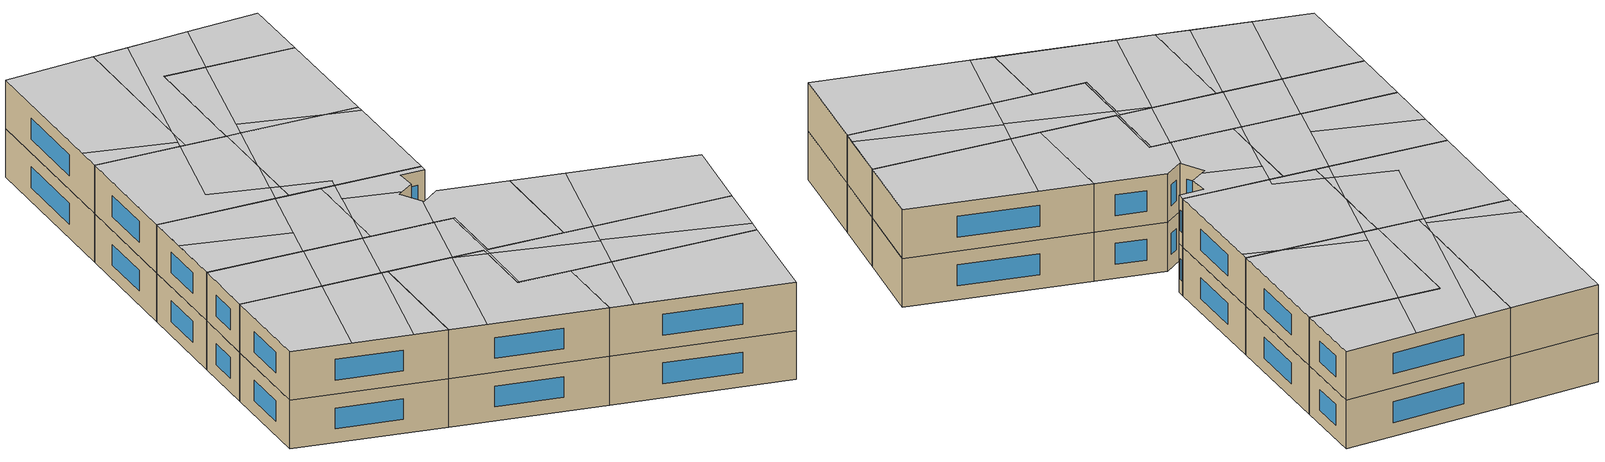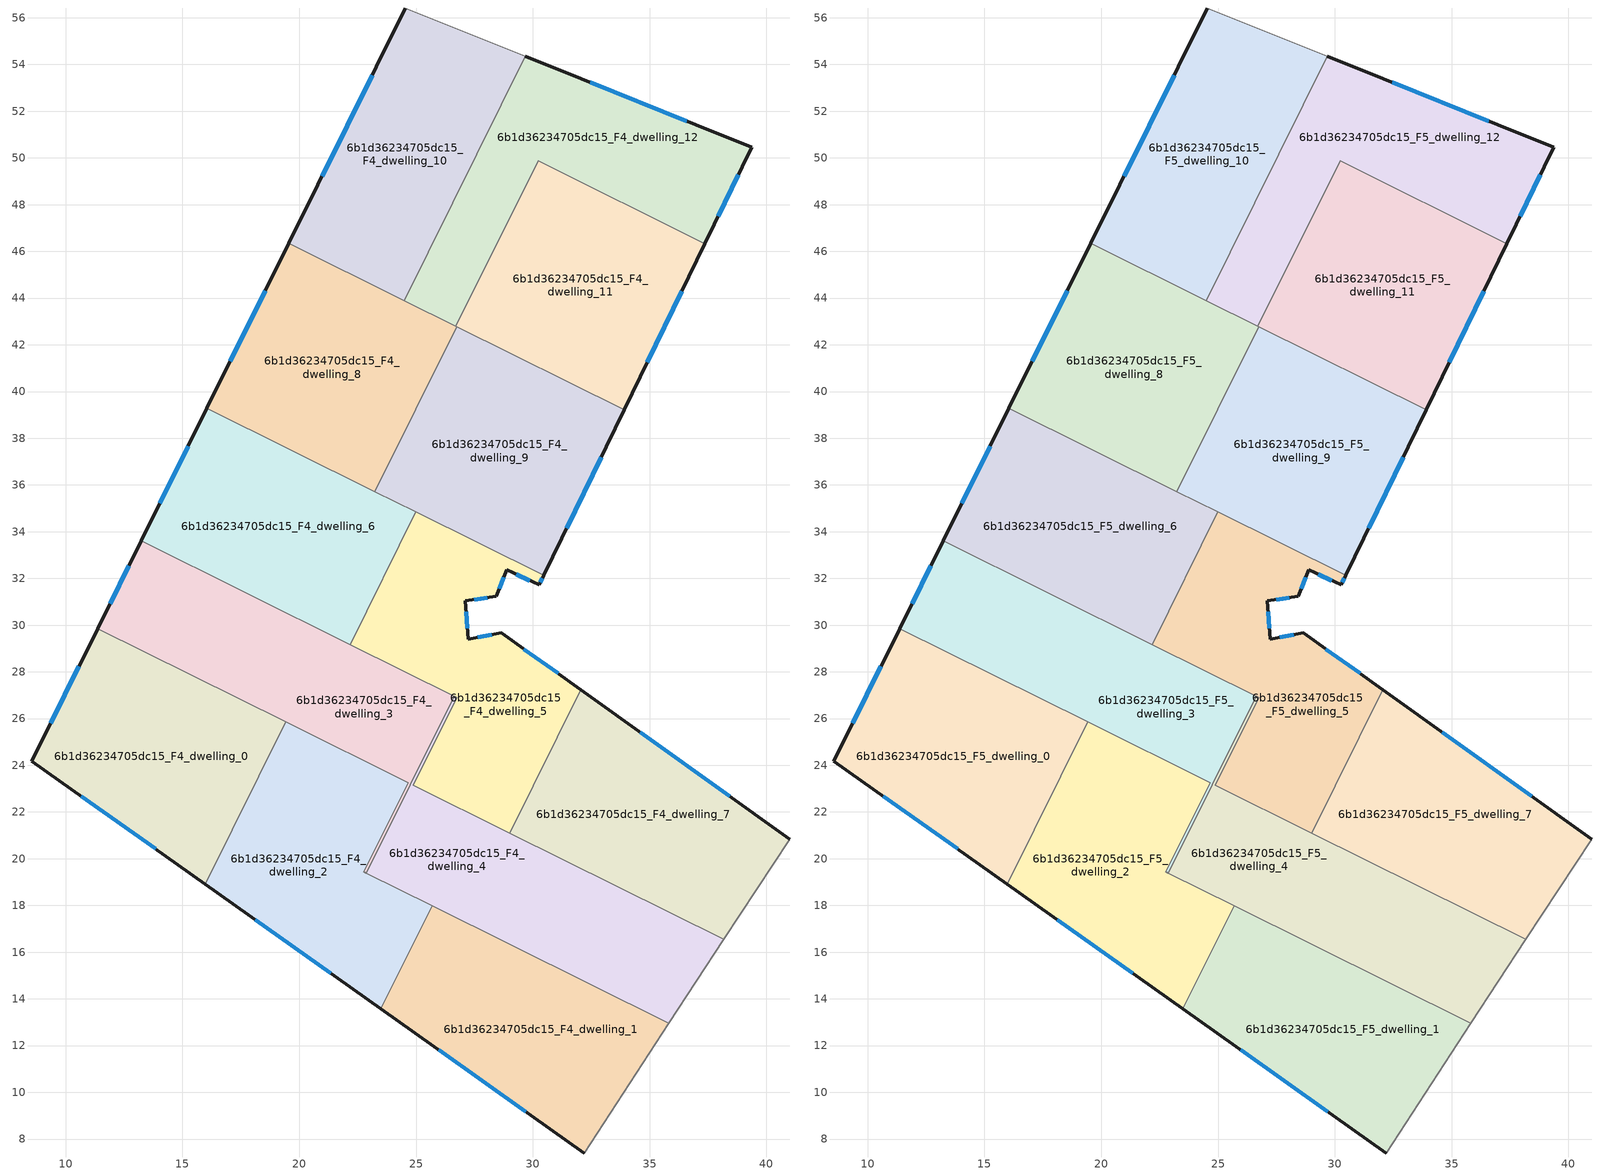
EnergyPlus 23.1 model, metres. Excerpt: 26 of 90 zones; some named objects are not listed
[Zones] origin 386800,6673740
6b1d36234705dc15_F4_dwelling_0
 floor to 6b1d36234705dc15_F3_dwelling_0 (EU_floor_Construction): 19.42,25.86 15.97,18.91 8.55,24.18 11.37,29.85 z12
 wall outside (EU_wall_Construction): 11.37,29.85 8.55,24.18 15.97,18.91 z12:15
 wall to 6b1d36234705dc15_F4_dwelling_2 (EU_wall_Construction): 15.97,18.91 19.42,25.86 z12:15
 wall to 6b1d36234705dc15_F4_dwelling_3 (EU_wall_Construction): 19.42,25.86 11.37,29.85 z12:15
 window (EU_Window_Construction): 10.67,22.68 13.85,20.42 / 10.56,28.23 9.36,25.8 z12.86:14.14
6b1d36234705dc15_F4_dwelling_1
 floor to 6b1d36234705dc15_F3_dwelling_1 (EU_floor_Construction): 35.83,12.95 32.19,7.4 23.49,13.58 25.68,17.99 z12
 wall outside (EU_wall_Construction): 23.49,13.58 32.19,7.4 z12:15
 wall to 6b1d36234705dc15_F4_dwelling_2 (EU_wall_Construction): 25.68,17.99 23.49,13.58 z12:15
 wall adiabatic (EU_wall_Construction): 32.19,7.4 35.83,12.95 z12:15
 wall to 6b1d36234705dc15_F4_dwelling_4 (EU_wall_Construction): 35.83,12.95 25.68,17.99 z12:15
 window (EU_Window_Construction): 25.98,11.81 29.71,9.17 z12.86:14.14
6b1d36234705dc15_F4_dwelling_10
 floor to 6b1d36234705dc15_F3_dwelling_10 (EU_floor_Construction): 29.68,54.36 24.49,43.89 19.55,46.34 24.55,56.42 z12
 wall outside (EU_wall_Construction): 24.55,56.42 19.55,46.34 z12:15
 wall adiabatic (EU_wall_Construction): 29.68,54.36 24.55,56.42 z12:15
 wall to 6b1d36234705dc15_F4_dwelling_12 (EU_wall_Construction): 24.49,43.89 29.68,54.36 z12:15
 wall to 6b1d36234705dc15_F4_dwelling_8 (EU_wall_Construction): 19.55,46.34 24.49,43.89 z12:15
 window (EU_Window_Construction): 23.12,53.54 20.98,49.22 z12.86:14.14
6b1d36234705dc15_F4_dwelling_11
 floor to 6b1d36234705dc15_F3_dwelling_11 (EU_floor_Construction): 37.36,46.33 33.9,39.21 26.71,42.78 30.23,49.87 z12
 wall outside (EU_wall_Construction): 33.9,39.21 37.36,46.33 z12:15
 wall to 6b1d36234705dc15_F4_dwelling_12 (EU_wall_Construction): 37.36,46.33 30.23,49.87 26.71,42.78 z12:15
 wall to 6b1d36234705dc15_F4_dwelling_9 (EU_wall_Construction): 26.74,42.77 33.9,39.21 z12:15
 wall to 6b1d36234705dc15_F4_dwelling_8 (EU_wall_Construction): 26.71,42.78 26.74,42.77 z12:15
 window (EU_Window_Construction): 34.89,41.25 36.37,44.3 z12.86:14.14
6b1d36234705dc15_F4_dwelling_12
 floor to 6b1d36234705dc15_F3_dwelling_12 (EU_floor_Construction): 39.37,50.47 37.36,46.33 30.23,49.87 26.71,42.78 24.49,43.89 29.68,54.36 z12
 wall outside (EU_wall_Construction): 37.36,46.33 39.37,50.47 29.68,54.36 z12:15
 wall to 6b1d36234705dc15_F4_dwelling_8 (EU_wall_Construction): 24.49,43.89 26.71,42.78 z12:15
 window (EU_Window_Construction): 36.6,51.58 32.45,53.24 / 37.93,47.51 38.79,49.28 z12.86:14.14
6b1d36234705dc15_F4_dwelling_2
 floor to 6b1d36234705dc15_F3_dwelling_2 (EU_floor_Construction): 24.66,23.25 22.77,19.44 25.68,17.99 23.49,13.58 15.97,18.91 19.42,25.86 z12
 wall outside (EU_wall_Construction): 15.97,18.91 23.49,13.58 z12:15
 wall to 6b1d36234705dc15_F4_dwelling_3 (EU_wall_Construction): 22.88,19.38 22.77,19.44 24.66,23.25 19.42,25.86 z12:15
 wall to 6b1d36234705dc15_F4_dwelling_4 (EU_wall_Construction): 25.68,17.99 22.88,19.38 z12:15
 window (EU_Window_Construction): 18.12,17.39 21.35,15.1 z12.86:14.14
6b1d36234705dc15_F4_dwelling_3
 floor to 6b1d36234705dc15_F3_dwelling_3 (EU_floor_Construction): 26.64,26.95 22.88,19.38 22.77,19.44 24.66,23.25 11.37,29.85 13.23,33.61 z12
 wall outside (EU_wall_Construction): 13.23,33.61 11.37,29.85 z12:15
 wall to 6b1d36234705dc15_F4_dwelling_4 (EU_wall_Construction): 22.88,19.38 26.64,26.95 z12:15
 wall to 6b1d36234705dc15_F4_dwelling_6 (EU_wall_Construction): 22.18,29.17 13.23,33.61 z12:15
 wall to 6b1d36234705dc15_F4_dwelling_5 (EU_wall_Construction): 26.64,26.95 22.18,29.17 z12:15
 window (EU_Window_Construction): 12.7,32.53 11.9,30.92 z12.86:14.14
6b1d36234705dc15_F4_dwelling_4
 floor to 6b1d36234705dc15_F3_dwelling_4 (EU_floor_Construction): 38.18,16.55 35.83,12.95 22.88,19.38 26.64,26.95 26.75,26.9 24.89,23.14 z12
 wall to 6b1d36234705dc15_F4_dwelling_5 (EU_wall_Construction): 29.01,21.1 24.89,23.14 26.75,26.9 26.64,26.95 z12:15
 wall adiabatic (EU_wall_Construction): 35.83,12.95 38.18,16.55 z12:15
 wall to 6b1d36234705dc15_F4_dwelling_7 (EU_wall_Construction): 38.18,16.55 29.01,21.1 z12:15
6b1d36234705dc15_F4_dwelling_5
 floor to 6b1d36234705dc15_F3_dwelling_5 (EU_floor_Construction): 30.46,32.13 30.27,31.72 28.89,32.37 28.43,31.24 27.1,31.03 27.23,29.4 28.65,29.67 32.05,27.23 29.01,21.1 24.89,23.14 26.75,26.9 22.18,29.17 24.99,34.84 z12
 wall outside (EU_wall_Construction): 32.05,27.23 28.65,29.67 27.23,29.4 27.1,31.03 28.43,31.24 28.89,32.37 30.27,31.72 30.46,32.13 z12:15
 wall to 6b1d36234705dc15_F4_dwelling_6 (EU_wall_Construction): 24.99,34.84 22.18,29.17 z12:15
 wall to 6b1d36234705dc15_F4_dwelling_7 (EU_wall_Construction): 29.01,21.1 32.05,27.23 z12:15
 wall to 6b1d36234705dc15_F4_dwelling_9 (EU_wall_Construction): 30.46,32.13 24.99,34.84 z12:15
 window (EU_Window_Construction): 30.32,31.84 30.41,32.01 / 29.28,32.18 29.87,31.91 / 28.56,31.56 28.76,32.05 / 27.48,31.09 28.05,31.18 / 27.19,29.87 27.14,30.57 / 28.24,29.59 27.63,29.48 / 31.08,27.93 29.62,28.97 z12.86:14.14
6b1d36234705dc15_F4_dwelling_6
 floor to 6b1d36234705dc15_F3_dwelling_6 (EU_floor_Construction): 24.99,34.84 22.18,29.17 13.23,33.61 16.05,39.28 z12
 wall outside (EU_wall_Construction): 16.05,39.28 13.23,33.61 z12:15
 wall to 6b1d36234705dc15_F4_dwelling_8 (EU_wall_Construction): 23.24,35.71 16.05,39.28 z12:15
 wall to 6b1d36234705dc15_F4_dwelling_9 (EU_wall_Construction): 24.99,34.84 23.24,35.71 z12:15
 window (EU_Window_Construction): 15.24,37.66 14.03,35.23 z12.86:14.14
6b1d36234705dc15_F4_dwelling_7
 floor to 6b1d36234705dc15_F3_dwelling_7 (EU_floor_Construction): 40.99,20.84 38.18,16.55 29.01,21.1 32.05,27.23 z12
 wall outside (EU_wall_Construction): 40.99,20.84 32.05,27.23 z12:15
 wall adiabatic (EU_wall_Construction): 38.18,16.55 40.99,20.84 z12:15
 window (EU_Window_Construction): 38.44,22.67 34.61,25.41 z12.86:14.14
6b1d36234705dc15_F4_dwelling_8
 floor to 6b1d36234705dc15_F3_dwelling_8 (EU_floor_Construction): 26.74,42.77 23.24,35.71 16.05,39.28 19.55,46.34 z12
 wall outside (EU_wall_Construction): 19.55,46.34 16.05,39.28 z12:15
 wall to 6b1d36234705dc15_F4_dwelling_9 (EU_wall_Construction): 23.24,35.71 26.74,42.77 z12:15
 window (EU_Window_Construction): 18.55,44.32 17.05,41.3 z12.86:14.14
6b1d36234705dc15_F4_dwelling_9
 floor to 6b1d36234705dc15_F3_dwelling_9 (EU_floor_Construction): 33.9,39.21 30.46,32.13 23.24,35.71 26.74,42.77 z12
 wall outside (EU_wall_Construction): 30.46,32.13 33.9,39.21 z12:15
 window (EU_Window_Construction): 31.45,34.15 32.92,37.19 z12.86:14.14
6b1d36234705dc15_F5_dwelling_0
 floor to 6b1d36234705dc15_F4_dwelling_0 (EU_floor_Construction): 19.42,25.86 15.97,18.91 8.55,24.18 11.37,29.85 z15
 wall outside (EU_wall_Construction): 11.37,29.85 8.55,24.18 15.97,18.91 z15:18
 wall to 6b1d36234705dc15_F5_dwelling_2 (EU_wall_Construction): 15.97,18.91 19.42,25.86 z15:18
 wall to 6b1d36234705dc15_F5_dwelling_3 (EU_wall_Construction): 19.42,25.86 11.37,29.85 z15:18
 window (EU_Window_Construction): 10.67,22.68 13.85,20.42 / 10.56,28.23 9.36,25.8 z15.86:17.14
 ceiling adiabatic (EU_roof_Construction): 11.45,22.13 15.82,27.64 11.37,29.85 8.55,24.18 z18
 ceiling to 6b1d36234705dc15_F6_dwelling_6 (EU_floor_Construction): 14.34,20.07 19.06,26.03 15.82,27.64 11.45,22.13 z18
 ceiling to 6b1d36234705dc15_F6_dwelling_4 (EU_floor_Construction): 15.97,18.91 19.42,25.86 19.06,26.03 14.34,20.07 z18
6b1d36234705dc15_F5_dwelling_1
 floor to 6b1d36234705dc15_F4_dwelling_1 (EU_floor_Construction): 35.83,12.95 32.19,7.4 23.49,13.58 25.68,17.99 z15
 wall outside (EU_wall_Construction): 23.49,13.58 32.19,7.4 z15:18
 wall to 6b1d36234705dc15_F5_dwelling_2 (EU_wall_Construction): 25.68,17.99 23.49,13.58 z15:18
 wall adiabatic (EU_wall_Construction): 32.19,7.4 35.83,12.95 z15:18
 wall to 6b1d36234705dc15_F5_dwelling_4 (EU_wall_Construction): 35.83,12.95 25.68,17.99 z15:18
 window (EU_Window_Construction): 25.98,11.81 29.71,9.17 z15.86:17.14
 ceiling to 6b1d36234705dc15_F6_dwelling_0 (EU_floor_Construction): 32.19,7.4 35.83,12.95 27.91,16.88 24.65,12.76 z18
 ceiling to 6b1d36234705dc15_F6_dwelling_2 (EU_floor_Construction): 24.65,12.76 27.91,16.88 25.68,17.99 23.49,13.58 z18
6b1d36234705dc15_F5_dwelling_10
 floor to 6b1d36234705dc15_F4_dwelling_10 (EU_floor_Construction): 29.68,54.36 24.49,43.89 19.55,46.34 24.55,56.42 z15
 wall outside (EU_wall_Construction): 24.55,56.42 19.55,46.34 z15:18
 wall adiabatic (EU_wall_Construction): 29.68,54.36 24.55,56.42 z15:18
 wall to 6b1d36234705dc15_F5_dwelling_12 (EU_wall_Construction): 24.49,43.89 29.68,54.36 z15:18
 wall to 6b1d36234705dc15_F5_dwelling_8 (EU_wall_Construction): 19.55,46.34 24.49,43.89 z15:18
 window (EU_Window_Construction): 23.12,53.54 20.98,49.22 z15.86:17.14
 ceiling to 6b1d36234705dc15_F6_dwelling_11 (EU_floor_Construction): 25.19,45.31 29.68,54.36 24.55,56.42 20.26,47.77 24.49,44.42 z18
 ceiling to 6b1d36234705dc15_F6_dwelling_10 (EU_floor_Construction): 24.19,44.04 24.49,44.42 20.26,47.77 19.55,46.34 z18
 ceiling to 6b1d36234705dc15_F6_dwelling_9 (EU_floor_Construction): 24.49,43.89 25.19,45.31 24.19,44.04 z18
6b1d36234705dc15_F5_dwelling_11
 floor to 6b1d36234705dc15_F4_dwelling_11 (EU_floor_Construction): 37.36,46.33 33.9,39.21 26.71,42.78 30.23,49.87 z15
 wall outside (EU_wall_Construction): 33.9,39.21 37.36,46.33 z15:18
 wall to 6b1d36234705dc15_F5_dwelling_12 (EU_wall_Construction): 37.36,46.33 30.23,49.87 26.71,42.78 z15:18
 wall to 6b1d36234705dc15_F5_dwelling_9 (EU_wall_Construction): 26.74,42.77 33.9,39.21 z15:18
 wall to 6b1d36234705dc15_F5_dwelling_8 (EU_wall_Construction): 26.71,42.78 26.74,42.77 z15:18
 window (EU_Window_Construction): 34.89,41.25 36.37,44.3 z15.86:17.14
 ceiling to 6b1d36234705dc15_F6_dwelling_7 (EU_floor_Construction): 33.9,39.21 37.36,46.33 32.53,48.73 28.16,43.22 32.04,40.14 z18
 ceiling to 6b1d36234705dc15_F6_dwelling_5 (EU_floor_Construction): 32.04,40.14 28.16,43.22 27.5,42.39 z18
 ceiling to 6b1d36234705dc15_F6_dwelling_9 (EU_floor_Construction): 27.5,42.39 32.53,48.73 30.23,49.87 26.71,42.78 z18
6b1d36234705dc15_F5_dwelling_12
 floor to 6b1d36234705dc15_F4_dwelling_12 (EU_floor_Construction): 39.37,50.47 37.36,46.33 30.23,49.87 26.71,42.78 24.49,43.89 29.68,54.36 z15
 wall outside (EU_wall_Construction): 37.36,46.33 39.37,50.47 29.68,54.36 z15:18
 wall to 6b1d36234705dc15_F5_dwelling_8 (EU_wall_Construction): 24.49,43.89 26.71,42.78 z15:18
 window (EU_Window_Construction): 36.6,51.58 32.45,53.24 / 37.93,47.51 38.79,49.28 z15.86:17.14
 ceiling to 6b1d36234705dc15_F6_dwelling_9 (EU_floor_Construction): 32.53,48.73 35.22,52.13 31.71,53.54 25.19,45.31 24.49,43.89 26.71,42.78 30.23,49.87 z18
 ceiling to 6b1d36234705dc15_F6_dwelling_11 (EU_floor_Construction): 25.19,45.31 31.71,53.54 29.68,54.36 z18
 ceiling to 6b1d36234705dc15_F6_dwelling_7 (EU_floor_Construction): 37.36,46.33 39.37,50.47 35.22,52.13 32.53,48.73 z18
6b1d36234705dc15_F5_dwelling_2
 floor to 6b1d36234705dc15_F4_dwelling_2 (EU_floor_Construction): 24.66,23.25 22.77,19.44 25.68,17.99 23.49,13.58 15.97,18.91 19.42,25.86 z15
 wall outside (EU_wall_Construction): 15.97,18.91 23.49,13.58 z15:18
 wall to 6b1d36234705dc15_F5_dwelling_3 (EU_wall_Construction): 22.88,19.38 22.77,19.44 24.66,23.25 19.42,25.86 z15:18
 wall to 6b1d36234705dc15_F5_dwelling_4 (EU_wall_Construction): 25.68,17.99 22.88,19.38 z15:18
 window (EU_Window_Construction): 18.12,17.39 21.35,15.1 z15.86:17.14
 ceiling to 6b1d36234705dc15_F6_dwelling_2 (EU_floor_Construction): 23.49,13.58 25.68,17.99 22.77,19.44 24.46,22.86 22.92,24.08 17.8,17.62 z18
 ceiling to 6b1d36234705dc15_F6_dwelling_4 (EU_floor_Construction): 17.8,17.62 22.92,24.08 22.94,24.11 19.42,25.86 15.97,18.91 z18
 ceiling to 6b1d36234705dc15_F6_dwelling_3 (EU_floor_Construction): 24.46,22.86 24.66,23.25 22.94,24.11 22.92,24.08 z18
6b1d36234705dc15_F5_dwelling_3
 floor to 6b1d36234705dc15_F4_dwelling_3 (EU_floor_Construction): 26.64,26.95 22.88,19.38 22.77,19.44 24.66,23.25 11.37,29.85 13.23,33.61 z15
 wall outside (EU_wall_Construction): 13.23,33.61 11.37,29.85 z15:18
 wall to 6b1d36234705dc15_F5_dwelling_4 (EU_wall_Construction): 22.88,19.38 26.64,26.95 z15:18
 wall to 6b1d36234705dc15_F5_dwelling_6 (EU_wall_Construction): 22.18,29.17 13.23,33.61 z15:18
 wall to 6b1d36234705dc15_F5_dwelling_5 (EU_wall_Construction): 26.64,26.95 22.18,29.17 z15:18
 window (EU_Window_Construction): 12.7,32.53 11.9,30.92 z15.86:17.14
 ceiling to 6b1d36234705dc15_F6_dwelling_4 (EU_floor_Construction): 22.94,24.11 25.6,27.47 21.72,29.39 19.06,26.03 z18
 ceiling to 6b1d36234705dc15_F6_dwelling_8 (EU_floor_Construction): 15.82,27.64 18.48,31 13.23,33.6 11.37,29.85 z18
 ceiling to 6b1d36234705dc15_F6_dwelling_6 (EU_floor_Construction): 19.06,26.03 21.72,29.39 18.48,31 15.82,27.64 z18
 ceiling to 6b1d36234705dc15_F6_dwelling_3 (EU_floor_Construction): 24.66,23.25 24.46,22.86 24.56,22.78 26.64,26.95 25.6,27.47 22.94,24.11 z18
 ceiling to 6b1d36234705dc15_F6_dwelling_2 (EU_floor_Construction): 22.88,19.38 24.56,22.78 24.46,22.86 22.77,19.44 z18
6b1d36234705dc15_F5_dwelling_4
 floor to 6b1d36234705dc15_F4_dwelling_4 (EU_floor_Construction): 38.18,16.55 35.83,12.95 22.88,19.38 26.64,26.95 26.75,26.9 24.89,23.14 z15
 wall to 6b1d36234705dc15_F5_dwelling_5 (EU_wall_Construction): 29.01,21.1 24.89,23.14 26.75,26.9 26.64,26.95 z15:18
 wall adiabatic (EU_wall_Construction): 35.83,12.95 38.18,16.55 z15:18
 wall to 6b1d36234705dc15_F5_dwelling_7 (EU_wall_Construction): 38.18,16.55 29.01,21.1 z15:18
 ceiling to 6b1d36234705dc15_F6_dwelling_1 (EU_floor_Construction): 36.29,13.65 38.18,16.55 30.62,20.3 29.57,18.97 z18
 ceiling to 6b1d36234705dc15_F6_dwelling_0 (EU_floor_Construction): 35.83,12.95 36.29,13.65 29.57,18.97 27.91,16.88 z18
 ceiling to 6b1d36234705dc15_F6_dwelling_2 (EU_floor_Construction): 27.91,16.88 29.49,18.88 24.56,22.78 22.88,19.38 z18
 ceiling to 6b1d36234705dc15_F6_dwelling_3 (EU_floor_Construction): 29.49,18.88 30.62,20.3 24.89,23.14 26.75,26.9 26.64,26.95 24.56,22.78 z18
6b1d36234705dc15_F5_dwelling_5
 floor to 6b1d36234705dc15_F4_dwelling_5 (EU_floor_Construction): 30.46,32.13 30.27,31.72 28.89,32.37 28.43,31.24 27.1,31.03 27.23,29.4 28.65,29.67 32.05,27.23 29.01,21.1 24.89,23.14 26.75,26.9 22.18,29.17 24.99,34.84 z15
 wall outside (EU_wall_Construction): 32.05,27.23 28.65,29.67 27.23,29.4 27.1,31.03 28.43,31.24 28.89,32.37 30.27,31.72 30.46,32.13 z15:18
 wall to 6b1d36234705dc15_F5_dwelling_6 (EU_wall_Construction): 24.99,34.84 22.18,29.17 z15:18
 wall to 6b1d36234705dc15_F5_dwelling_7 (EU_wall_Construction): 29.01,21.1 32.05,27.23 z15:18
 wall to 6b1d36234705dc15_F5_dwelling_9 (EU_wall_Construction): 30.46,32.13 24.99,34.84 z15:18
 window (EU_Window_Construction): 30.32,31.84 30.41,32.01 / 29.28,32.18 29.87,31.91 / 28.56,31.56 28.76,32.05 / 27.48,31.09 28.05,31.18 / 27.19,29.87 27.14,30.57 / 28.24,29.59 27.63,29.48 / 31.08,27.93 29.62,28.97 z15.86:17.14
 ceiling to 6b1d36234705dc15_F6_dwelling_3 (EU_floor_Construction): 29.01,21.1 32.05,27.23 28.65,29.67 27.23,29.4 27.22,29.51 25.6,27.47 26.75,26.9 24.89,23.14 z18
 ceiling to 6b1d36234705dc15_F6_dwelling_5 (EU_floor_Construction): 30.27,31.72 30.46,32.13 25.74,34.47 24.76,33.23 24.74,33.2 27.41,31.08 28.43,31.24 28.89,32.37 z18
 ceiling to 6b1d36234705dc15_F6_dwelling_6 (EU_floor_Construction): 23.24,31.3 25.74,34.47 24.99,34.84 z18
 ceiling to 6b1d36234705dc15_F6_dwelling_4 (EU_floor_Construction): 25.6,27.47 27.22,29.51 27.1,31.03 27.35,31.07 27.36,31.07 27.41,31.08 24.74,33.2 23.23,31.3 22.18,29.17 z18
6b1d36234705dc15_F5_dwelling_6
 floor to 6b1d36234705dc15_F4_dwelling_6 (EU_floor_Construction): 24.99,34.84 22.18,29.17 13.23,33.61 16.05,39.28 z15
 wall outside (EU_wall_Construction): 16.05,39.28 13.23,33.61 z15:18
 wall to 6b1d36234705dc15_F5_dwelling_8 (EU_wall_Construction): 23.24,35.71 16.05,39.28 z15:18
 wall to 6b1d36234705dc15_F5_dwelling_9 (EU_wall_Construction): 24.99,34.84 23.24,35.71 z15:18
 window (EU_Window_Construction): 15.24,37.66 14.03,35.23 z15.86:17.14
 ceiling to 6b1d36234705dc15_F6_dwelling_6 (EU_floor_Construction): 23.24,31.3 24.99,34.84 22.5,36.08 18.48,31 21.72,29.39 z18
 ceiling to 6b1d36234705dc15_F6_dwelling_10 (EU_floor_Construction): 19.87,32.76 22.5,36.08 16.05,39.28 14.8,36.78 z18
 ceiling to 6b1d36234705dc15_F6_dwelling_4 (EU_floor_Construction): 22.18,29.17 23.23,31.3 21.72,29.39 z18
 ceiling to 6b1d36234705dc15_F6_dwelling_8 (EU_floor_Construction): 18.48,31 19.87,32.76 14.8,36.78 13.23,33.6 z18
6b1d36234705dc15_F5_dwelling_7
 floor to 6b1d36234705dc15_F4_dwelling_7 (EU_floor_Construction): 40.99,20.84 38.18,16.55 29.01,21.1 32.05,27.23 z15
 wall outside (EU_wall_Construction): 40.99,20.84 32.05,27.23 z15:18
 wall adiabatic (EU_wall_Construction): 38.18,16.55 40.99,20.84 z15:18
 window (EU_Window_Construction): 38.44,22.67 34.61,25.41 z15.86:17.14
 ceiling to 6b1d36234705dc15_F6_dwelling_3 (EU_floor_Construction): 30.62,20.3 34.65,25.38 32.05,27.23 29.01,21.1 z18
 ceiling to 6b1d36234705dc15_F6_dwelling_1 (EU_floor_Construction): 38.18,16.55 40.99,20.84 34.65,25.38 30.62,20.3 z18
6b1d36234705dc15_F5_dwelling_8
 floor to 6b1d36234705dc15_F4_dwelling_8 (EU_floor_Construction): 26.74,42.77 23.24,35.71 16.05,39.28 19.55,46.34 z15
 wall outside (EU_wall_Construction): 19.55,46.34 16.05,39.28 z15:18
 wall to 6b1d36234705dc15_F5_dwelling_9 (EU_wall_Construction): 23.24,35.71 26.74,42.77 z15:18
 window (EU_Window_Construction): 18.55,44.32 17.05,41.3 z15.86:17.14
 ceiling to 6b1d36234705dc15_F6_dwelling_10 (EU_floor_Construction): 23.33,37.12 20.49,39.37 24.19,44.04 19.55,46.34 16.05,39.28 22.5,36.08 z18
 ceiling to 6b1d36234705dc15_F6_dwelling_9 (EU_floor_Construction): 24.96,39.18 26.74,42.77 24.19,44.04 20.49,39.37 23.33,37.13 23.53,37.37 z18
 ceiling to 6b1d36234705dc15_F6_dwelling_5 (EU_floor_Construction): 23.77,36.78 24.96,39.18 23.33,37.12 z18
 ceiling to 6b1d36234705dc15_F6_dwelling_6 (EU_floor_Construction): 23.24,35.71 23.77,36.78 23.33,37.12 22.5,36.08 z18
6b1d36234705dc15_F5_dwelling_9
 floor to 6b1d36234705dc15_F4_dwelling_9 (EU_floor_Construction): 33.9,39.21 30.46,32.13 23.24,35.71 26.74,42.77 z15
 wall outside (EU_wall_Construction): 30.46,32.13 33.9,39.21 z15:18
 window (EU_Window_Construction): 31.45,34.15 32.92,37.19 z15.86:17.14
 ceiling to 6b1d36234705dc15_F6_dwelling_5 (EU_floor_Construction): 30.46,32.13 33.71,38.82 32.04,40.14 27.5,42.39 24.96,39.18 23.77,36.78 26.11,34.93 25.74,34.47 z18
 ceiling to 6b1d36234705dc15_F6_dwelling_7 (EU_floor_Construction): 33.71,38.82 33.9,39.21 32.04,40.14 z18
 ceiling to 6b1d36234705dc15_F6_dwelling_6 (EU_floor_Construction): 25.74,34.47 26.11,34.93 23.77,36.78 23.24,35.71 z18
 ceiling to 6b1d36234705dc15_F6_dwelling_9 (EU_floor_Construction): 24.96,39.18 27.5,42.39 26.74,42.77 z18
[Building]
EU S2 Campaign: North Axis=0; Terrain=City; Solar Distribution=FullExterior
[Site:Location]
Helsinki-Vantaa.AP: Latitude=60.317; Longitude=24.963; Time Zone=2; Elevation=54.6
[SizingPeriod:WeatherFileDays]
AnnualSizingPeriod: Begin Month=1; Begin Day of Month=1; End Month=12; End Day of Month=31; Day of Week for Start Day=Monday; Use Weather File Daylight Saving Period=No; Use Weather File Rain and Snow Indicators=No
[MATERIAL]
EU_InternalMass_Material: Roughness=MediumRough; Thickness=0.1; Conductivity=1; Density=1800; Specific Heat=900; Thermal Absorptance=0.9; Solar Absorptance=0.7; Visible Absorptance=0.7
[MATERIAL:NOMASS] Roughness=MediumRough; Thermal Absorptance=0.9; Solar Absorptance=0.7; Visible Absorptance=0.7
Name | Thermal Resistance
EU_wall_NoMass | 1.10183
EU_roof_NoMass; EU_floor_NoMass | 1.70606
[WINDOWMATERIAL:SIMPLEGLAZINGSYSTEM]
EU_Window_SimpleGlazing: UFactor=3.11035; Solar Heat Gain Coefficient=0.8; Visible Transmittance=0.8
[CONSTRUCTION]
EU_wall_Construction: EU_wall_NoMass
EU_roof_Construction: EU_roof_NoMass
EU_floor_Construction: EU_floor_NoMass
EU_Window_Construction: EU_Window_SimpleGlazing
EU_InternalMass_Construction: EU_InternalMass_Material
[ZONE] Type=1; Multiplier=1; Ceiling Height=autocalculate; Floor Area=autocalculate; Part of Total Floor Area=Yes
Name | Volume
6b1d36234705dc15_F4_dwelling_0; 6b1d36234705dc15_F5_dwelling_0 | 189.802
6b1d36234705dc15_F4_dwelling_1; 6b1d36234705dc15_F5_dwelling_1 | 189.806
6b1d36234705dc15_F4_dwelling_10; 6b1d36234705dc15_F5_dwelling_10 | 189.77
6b1d36234705dc15_F4_dwelling_11; 6b1d36234705dc15_F5_dwelling_11 | 189.783
6b1d36234705dc15_F4_dwelling_12; 6b1d36234705dc15_F5_dwelling_12 | 189.801
6b1d36234705dc15_F4_dwelling_2; 6b1d36234705dc15_F5_dwelling_2 | 189.811
6b1d36234705dc15_F4_dwelling_3; 6b1d36234705dc15_F5_dwelling_3 | 189.788
6b1d36234705dc15_F4_dwelling_4; 6b1d36234705dc15_F5_dwelling_4 | 189.78
6b1d36234705dc15_F4_dwelling_5; 6b1d36234705dc15_F5_dwelling_5 | 189.773
6b1d36234705dc15_F4_dwelling_6; 6b1d36234705dc15_F5_dwelling_6 | 189.8
6b1d36234705dc15_F4_dwelling_7; 6b1d36234705dc15_F5_dwelling_7 | 189.776
6b1d36234705dc15_F4_dwelling_8; 6b1d36234705dc15_F5_dwelling_8 | 189.779
6b1d36234705dc15_F4_dwelling_9; 6b1d36234705dc15_F5_dwelling_9 | 189.803
[INTERNALMASS] Construction=EU_InternalMass_Construction
Name | Zone or ZoneList | Surface Area
6b1d36234705dc15_F4_dwelling_0_EU_InternalMass | 6b1d36234705dc15_F4_dwelling_0 | 63.2653
6b1d36234705dc15_F4_dwelling_1_EU_InternalMass | 6b1d36234705dc15_F4_dwelling_1 | 63.2685
6b1d36234705dc15_F4_dwelling_2_EU_InternalMass | 6b1d36234705dc15_F4_dwelling_2 | 63.2705
6b1d36234705dc15_F4_dwelling_3_EU_InternalMass | 6b1d36234705dc15_F4_dwelling_3 | 63.2631
6b1d36234705dc15_F4_dwelling_4_EU_InternalMass | 6b1d36234705dc15_F4_dwelling_4 | 63.259
6b1d36234705dc15_F4_dwelling_5_EU_InternalMass | 6b1d36234705dc15_F4_dwelling_5 | 63.2579
6b1d36234705dc15_F4_dwelling_6_EU_InternalMass | 6b1d36234705dc15_F4_dwelling_6 | 63.2658
6b1d36234705dc15_F4_dwelling_7_EU_InternalMass | 6b1d36234705dc15_F4_dwelling_7 | 63.2551
6b1d36234705dc15_F4_dwelling_8_EU_InternalMass | 6b1d36234705dc15_F4_dwelling_8 | 63.2588
6b1d36234705dc15_F4_dwelling_9_EU_InternalMass | 6b1d36234705dc15_F4_dwelling_9 | 63.2691
6b1d36234705dc15_F4_dwelling_10_EU_InternalMass | 6b1d36234705dc15_F4_dwelling_10 | 63.2576
6b1d36234705dc15_F4_dwelling_11_EU_InternalMass | 6b1d36234705dc15_F4_dwelling_11 | 63.2615
6b1d36234705dc15_F4_dwelling_12_EU_InternalMass | 6b1d36234705dc15_F4_dwelling_12 | 63.2672
6b1d36234705dc15_F5_dwelling_0_EU_InternalMass | 6b1d36234705dc15_F5_dwelling_0 | 63.2653
6b1d36234705dc15_F5_dwelling_1_EU_InternalMass | 6b1d36234705dc15_F5_dwelling_1 | 63.2685
6b1d36234705dc15_F5_dwelling_2_EU_InternalMass | 6b1d36234705dc15_F5_dwelling_2 | 63.2705
6b1d36234705dc15_F5_dwelling_3_EU_InternalMass | 6b1d36234705dc15_F5_dwelling_3 | 63.2631
6b1d36234705dc15_F5_dwelling_4_EU_InternalMass | 6b1d36234705dc15_F5_dwelling_4 | 63.259
6b1d36234705dc15_F5_dwelling_5_EU_InternalMass | 6b1d36234705dc15_F5_dwelling_5 | 63.2579
6b1d36234705dc15_F5_dwelling_6_EU_InternalMass | 6b1d36234705dc15_F5_dwelling_6 | 63.2658
6b1d36234705dc15_F5_dwelling_7_EU_InternalMass | 6b1d36234705dc15_F5_dwelling_7 | 63.2551
6b1d36234705dc15_F5_dwelling_8_EU_InternalMass | 6b1d36234705dc15_F5_dwelling_8 | 63.2588
6b1d36234705dc15_F5_dwelling_9_EU_InternalMass | 6b1d36234705dc15_F5_dwelling_9 | 63.2691
6b1d36234705dc15_F5_dwelling_10_EU_InternalMass | 6b1d36234705dc15_F5_dwelling_10 | 63.2576
6b1d36234705dc15_F5_dwelling_11_EU_InternalMass | 6b1d36234705dc15_F5_dwelling_11 | 63.2615
6b1d36234705dc15_F5_dwelling_12_EU_InternalMass | 6b1d36234705dc15_F5_dwelling_12 | 63.2672
[OTHEREQUIPMENT] Fuel Type=Electricity; Design Level Calculation Method=Watts/Area; Power per Zone Floor Area=1; Fraction Latent=0; Fraction Radiant=0; Fraction Lost=0; Carbon Dioxide Generation Rate=0; EndUse Subcategory=EU_Step8_InternalGains
Name | Zone or ZoneList or Space or SpaceList | Schedule
EU_Step8_InternalGain_6b1d36234705dc15_F4_dwelling_0_f000 | 6b1d36234705dc15_F4_dwelling_0 | EU_Step8_GainSchedule_6b1d36234705dc15_F4_dwelling_0_f000
EU_Step8_InternalGain_6b1d36234705dc15_F4_dwelling_1_f000 | 6b1d36234705dc15_F4_dwelling_1 | EU_Step8_GainSchedule_6b1d36234705dc15_F4_dwelling_1_f000
EU_Step8_InternalGain_6b1d36234705dc15_F4_dwelling_2_f000 | 6b1d36234705dc15_F4_dwelling_2 | EU_Step8_GainSchedule_6b1d36234705dc15_F4_dwelling_2_f000
EU_Step8_InternalGain_6b1d36234705dc15_F4_dwelling_3_f000 | 6b1d36234705dc15_F4_dwelling_3 | EU_Step8_GainSchedule_6b1d36234705dc15_F4_dwelling_3_f000
EU_Step8_InternalGain_6b1d36234705dc15_F4_dwelling_4_f000 | 6b1d36234705dc15_F4_dwelling_4 | EU_Step8_GainSchedule_6b1d36234705dc15_F4_dwelling_4_f000
EU_Step8_InternalGain_6b1d36234705dc15_F4_dwelling_5_f000 | 6b1d36234705dc15_F4_dwelling_5 | EU_Step8_GainSchedule_6b1d36234705dc15_F4_dwelling_5_f000
EU_Step8_InternalGain_6b1d36234705dc15_F4_dwelling_6_f000 | 6b1d36234705dc15_F4_dwelling_6 | EU_Step8_GainSchedule_6b1d36234705dc15_F4_dwelling_6_f000
EU_Step8_InternalGain_6b1d36234705dc15_F4_dwelling_7_f000 | 6b1d36234705dc15_F4_dwelling_7 | EU_Step8_GainSchedule_6b1d36234705dc15_F4_dwelling_7_f000
EU_Step8_InternalGain_6b1d36234705dc15_F4_dwelling_8_f000 | 6b1d36234705dc15_F4_dwelling_8 | EU_Step8_GainSchedule_6b1d36234705dc15_F4_dwelling_8_f000
EU_Step8_InternalGain_6b1d36234705dc15_F4_dwelling_9_f000 | 6b1d36234705dc15_F4_dwelling_9 | EU_Step8_GainSchedule_6b1d36234705dc15_F4_dwelling_9_f000
EU_Step8_InternalGain_6b1d36234705dc15_F4_dwelling_10_f000 | 6b1d36234705dc15_F4_dwelling_10 | EU_Step8_GainSchedule_6b1d36234705dc15_F4_dwelling_10_f000
EU_Step8_InternalGain_6b1d36234705dc15_F4_dwelling_11_f000 | 6b1d36234705dc15_F4_dwelling_11 | EU_Step8_GainSchedule_6b1d36234705dc15_F4_dwelling_11_f000
EU_Step8_InternalGain_6b1d36234705dc15_F4_dwelling_12_f000 | 6b1d36234705dc15_F4_dwelling_12 | EU_Step8_GainSchedule_6b1d36234705dc15_F4_dwelling_12_f000
EU_Step8_InternalGain_6b1d36234705dc15_F5_dwelling_0_f000 | 6b1d36234705dc15_F5_dwelling_0 | EU_Step8_GainSchedule_6b1d36234705dc15_F5_dwelling_0_f000
EU_Step8_InternalGain_6b1d36234705dc15_F5_dwelling_1_f000 | 6b1d36234705dc15_F5_dwelling_1 | EU_Step8_GainSchedule_6b1d36234705dc15_F5_dwelling_1_f000
EU_Step8_InternalGain_6b1d36234705dc15_F5_dwelling_2_f000 | 6b1d36234705dc15_F5_dwelling_2 | EU_Step8_GainSchedule_6b1d36234705dc15_F5_dwelling_2_f000
EU_Step8_InternalGain_6b1d36234705dc15_F5_dwelling_3_f000 | 6b1d36234705dc15_F5_dwelling_3 | EU_Step8_GainSchedule_6b1d36234705dc15_F5_dwelling_3_f000
EU_Step8_InternalGain_6b1d36234705dc15_F5_dwelling_4_f000 | 6b1d36234705dc15_F5_dwelling_4 | EU_Step8_GainSchedule_6b1d36234705dc15_F5_dwelling_4_f000
EU_Step8_InternalGain_6b1d36234705dc15_F5_dwelling_5_f000 | 6b1d36234705dc15_F5_dwelling_5 | EU_Step8_GainSchedule_6b1d36234705dc15_F5_dwelling_5_f000
EU_Step8_InternalGain_6b1d36234705dc15_F5_dwelling_6_f000 | 6b1d36234705dc15_F5_dwelling_6 | EU_Step8_GainSchedule_6b1d36234705dc15_F5_dwelling_6_f000
EU_Step8_InternalGain_6b1d36234705dc15_F5_dwelling_7_f000 | 6b1d36234705dc15_F5_dwelling_7 | EU_Step8_GainSchedule_6b1d36234705dc15_F5_dwelling_7_f000
EU_Step8_InternalGain_6b1d36234705dc15_F5_dwelling_8_f000 | 6b1d36234705dc15_F5_dwelling_8 | EU_Step8_GainSchedule_6b1d36234705dc15_F5_dwelling_8_f000
EU_Step8_InternalGain_6b1d36234705dc15_F5_dwelling_9_f000 | 6b1d36234705dc15_F5_dwelling_9 | EU_Step8_GainSchedule_6b1d36234705dc15_F5_dwelling_9_f000
EU_Step8_InternalGain_6b1d36234705dc15_F5_dwelling_10_f000 | 6b1d36234705dc15_F5_dwelling_10 | EU_Step8_GainSchedule_6b1d36234705dc15_F5_dwelling_10_f000
EU_Step8_InternalGain_6b1d36234705dc15_F5_dwelling_11_f000 | 6b1d36234705dc15_F5_dwelling_11 | EU_Step8_GainSchedule_6b1d36234705dc15_F5_dwelling_11_f000
EU_Step8_InternalGain_6b1d36234705dc15_F5_dwelling_12_f000 | 6b1d36234705dc15_F5_dwelling_12 | EU_Step8_GainSchedule_6b1d36234705dc15_F5_dwelling_12_f000
[ZONEVENTILATION:DESIGNFLOWRATE] Schedule=EU_AlwaysOn; Design Flow Rate Calculation Method=AirChanges/Hour; Air Changes per Hour=0.756316; Ventilation Type=Natural; Fan Pressure Rise=0; Fan Total Efficiency=1; Constant Term Coefficient=1; Temperature Term Coefficient=0; Velocity Term Coefficient=0; Velocity Squared Term Coefficient=0; Minimum Indoor Temperature=-100; Maximum Indoor Temperature=100; Delta Temperature=-100; Minimum Outdoor Temperature=-100; Maximum Outdoor Temperature=100; Maximum Wind Speed=40
Name | Zone or ZoneList or Space or SpaceList
EU_ConstantAir_6b1d36234705dc15_F4_dwelling_0 | 6b1d36234705dc15_F4_dwelling_0
EU_ConstantAir_6b1d36234705dc15_F4_dwelling_1 | 6b1d36234705dc15_F4_dwelling_1
EU_ConstantAir_6b1d36234705dc15_F4_dwelling_2 | 6b1d36234705dc15_F4_dwelling_2
EU_ConstantAir_6b1d36234705dc15_F4_dwelling_3 | 6b1d36234705dc15_F4_dwelling_3
EU_ConstantAir_6b1d36234705dc15_F4_dwelling_4 | 6b1d36234705dc15_F4_dwelling_4
EU_ConstantAir_6b1d36234705dc15_F4_dwelling_5 | 6b1d36234705dc15_F4_dwelling_5
EU_ConstantAir_6b1d36234705dc15_F4_dwelling_6 | 6b1d36234705dc15_F4_dwelling_6
EU_ConstantAir_6b1d36234705dc15_F4_dwelling_7 | 6b1d36234705dc15_F4_dwelling_7
EU_ConstantAir_6b1d36234705dc15_F4_dwelling_8 | 6b1d36234705dc15_F4_dwelling_8
EU_ConstantAir_6b1d36234705dc15_F4_dwelling_9 | 6b1d36234705dc15_F4_dwelling_9
EU_ConstantAir_6b1d36234705dc15_F4_dwelling_10 | 6b1d36234705dc15_F4_dwelling_10
EU_ConstantAir_6b1d36234705dc15_F4_dwelling_11 | 6b1d36234705dc15_F4_dwelling_11
EU_ConstantAir_6b1d36234705dc15_F4_dwelling_12 | 6b1d36234705dc15_F4_dwelling_12
EU_ConstantAir_6b1d36234705dc15_F5_dwelling_0 | 6b1d36234705dc15_F5_dwelling_0
EU_ConstantAir_6b1d36234705dc15_F5_dwelling_1 | 6b1d36234705dc15_F5_dwelling_1
EU_ConstantAir_6b1d36234705dc15_F5_dwelling_2 | 6b1d36234705dc15_F5_dwelling_2
EU_ConstantAir_6b1d36234705dc15_F5_dwelling_3 | 6b1d36234705dc15_F5_dwelling_3
EU_ConstantAir_6b1d36234705dc15_F5_dwelling_4 | 6b1d36234705dc15_F5_dwelling_4
EU_ConstantAir_6b1d36234705dc15_F5_dwelling_5 | 6b1d36234705dc15_F5_dwelling_5
EU_ConstantAir_6b1d36234705dc15_F5_dwelling_6 | 6b1d36234705dc15_F5_dwelling_6
EU_ConstantAir_6b1d36234705dc15_F5_dwelling_7 | 6b1d36234705dc15_F5_dwelling_7
EU_ConstantAir_6b1d36234705dc15_F5_dwelling_8 | 6b1d36234705dc15_F5_dwelling_8
EU_ConstantAir_6b1d36234705dc15_F5_dwelling_9 | 6b1d36234705dc15_F5_dwelling_9
EU_ConstantAir_6b1d36234705dc15_F5_dwelling_10 | 6b1d36234705dc15_F5_dwelling_10
EU_ConstantAir_6b1d36234705dc15_F5_dwelling_11 | 6b1d36234705dc15_F5_dwelling_11
EU_ConstantAir_6b1d36234705dc15_F5_dwelling_12 | 6b1d36234705dc15_F5_dwelling_12
[HVACTEMPLATE:ZONE:IDEALLOADSAIRSYSTEM] System Availability Schedule=EU_AlwaysOn; Maximum Heating Supply Air Temperature=50; Minimum Cooling Supply Air Temperature=13; Maximum Heating Supply Air Humidity Ratio=0.0156; Minimum Cooling Supply Air Humidity Ratio=0.0077; Heating Limit=NoLimit; Cooling Limit=NoLimit; Heating Availability Schedule=EU_AlwaysOn; Cooling Availability Schedule=EU_CoolingOff; Dehumidification Control Type=ConstantSensibleHeatRatio; Cooling Sensible Heat Ratio=0.7; Dehumidification Setpoint=60; Humidification Control Type=None; Humidification Setpoint=30; Outdoor Air Method=None; Outdoor Air Flow Rate per Person=0.00944; Outdoor Air Flow Rate per Zone Floor Area=0; Outdoor Air Flow Rate per Zone=0; Demand Controlled Ventilation Type=None; Outdoor Air Economizer Type=NoEconomizer; Heat Recovery Type=None; Sensible Heat Recovery Effectiveness=0.7; Latent Heat Recovery Effectiveness=0.65
Name | Template Thermostat
6b1d36234705dc15_F4_dwelling_0 | EU_HeatOnly_6b1d36234705dc15_F4_dwelling_0
6b1d36234705dc15_F4_dwelling_1 | EU_HeatOnly_6b1d36234705dc15_F4_dwelling_1
6b1d36234705dc15_F4_dwelling_2 | EU_HeatOnly_6b1d36234705dc15_F4_dwelling_2
6b1d36234705dc15_F4_dwelling_3 | EU_HeatOnly_6b1d36234705dc15_F4_dwelling_3
6b1d36234705dc15_F4_dwelling_4 | EU_HeatOnly_6b1d36234705dc15_F4_dwelling_4
6b1d36234705dc15_F4_dwelling_5 | EU_HeatOnly_6b1d36234705dc15_F4_dwelling_5
6b1d36234705dc15_F4_dwelling_6 | EU_HeatOnly_6b1d36234705dc15_F4_dwelling_6
6b1d36234705dc15_F4_dwelling_7 | EU_HeatOnly_6b1d36234705dc15_F4_dwelling_7
6b1d36234705dc15_F4_dwelling_8 | EU_HeatOnly_6b1d36234705dc15_F4_dwelling_8
6b1d36234705dc15_F4_dwelling_9 | EU_HeatOnly_6b1d36234705dc15_F4_dwelling_9
6b1d36234705dc15_F4_dwelling_10 | EU_HeatOnly_6b1d36234705dc15_F4_dwelling_10
6b1d36234705dc15_F4_dwelling_11 | EU_HeatOnly_6b1d36234705dc15_F4_dwelling_11
6b1d36234705dc15_F4_dwelling_12 | EU_HeatOnly_6b1d36234705dc15_F4_dwelling_12
6b1d36234705dc15_F5_dwelling_0 | EU_HeatOnly_6b1d36234705dc15_F5_dwelling_0
6b1d36234705dc15_F5_dwelling_1 | EU_HeatOnly_6b1d36234705dc15_F5_dwelling_1
6b1d36234705dc15_F5_dwelling_2 | EU_HeatOnly_6b1d36234705dc15_F5_dwelling_2
6b1d36234705dc15_F5_dwelling_3 | EU_HeatOnly_6b1d36234705dc15_F5_dwelling_3
6b1d36234705dc15_F5_dwelling_4 | EU_HeatOnly_6b1d36234705dc15_F5_dwelling_4
6b1d36234705dc15_F5_dwelling_5 | EU_HeatOnly_6b1d36234705dc15_F5_dwelling_5
6b1d36234705dc15_F5_dwelling_6 | EU_HeatOnly_6b1d36234705dc15_F5_dwelling_6
6b1d36234705dc15_F5_dwelling_7 | EU_HeatOnly_6b1d36234705dc15_F5_dwelling_7
6b1d36234705dc15_F5_dwelling_8 | EU_HeatOnly_6b1d36234705dc15_F5_dwelling_8
6b1d36234705dc15_F5_dwelling_9 | EU_HeatOnly_6b1d36234705dc15_F5_dwelling_9
6b1d36234705dc15_F5_dwelling_10 | EU_HeatOnly_6b1d36234705dc15_F5_dwelling_10
6b1d36234705dc15_F5_dwelling_11 | EU_HeatOnly_6b1d36234705dc15_F5_dwelling_11
6b1d36234705dc15_F5_dwelling_12 | EU_HeatOnly_6b1d36234705dc15_F5_dwelling_12
[SIZING:ZONE] Zone Cooling Design Supply Air Temperature Input Method=SupplyAirTemperature; Zone Cooling Design Supply Air Temperature=13; Zone Heating Design Supply Air Temperature Input Method=SupplyAirTemperature; Zone Heating Design Supply Air Temperature=50; Zone Cooling Design Supply Air Humidity Ratio=0.008; Zone Heating Design Supply Air Humidity Ratio=0.008; Cooling Design Air Flow Method=DesignDay; Cooling Design Air Flow Rate=0; Cooling Minimum Air Flow per Zone Floor Area=0.000762; Cooling Minimum Air Flow=0; Cooling Minimum Air Flow Fraction=0.2; Heating Design Air Flow Method=DesignDay; Heating Design Air Flow Rate=0; Heating Maximum Air Flow per Zone Floor Area=0.002032; Heating Maximum Air Flow=0.141576; Heating Maximum Air Flow Fraction=0.3; Account for Dedicated Outdoor Air System=No; Dedicated Outdoor Air System Control Strategy=NeutralSupplyAir; Dedicated Outdoor Air Low Setpoint Temperature for Design=autosize; Dedicated Outdoor Air High Setpoint Temperature for Design=autosize; Zone Load Sizing Method=Sensible Load Only No Latent Load; Zone Latent Cooling Design Supply Air Humidity Ratio Input Method=HumidityRatioDifference; Zone Cooling Design Supply Air Humidity Ratio Difference=0.005; Zone Latent Heating Design Supply Air Humidity Ratio Input Method=HumidityRatioDifference; Zone Humidification Design Supply Air Humidity Ratio Difference=0.005
6b1d36234705dc15_F4_dwelling_0; 6b1d36234705dc15_F4_dwelling_1; 6b1d36234705dc15_F4_dwelling_2; 6b1d36234705dc15_F4_dwelling_3; 6b1d36234705dc15_F4_dwelling_4; 6b1d36234705dc15_F4_dwelling_5; 6b1d36234705dc15_F4_dwelling_6; 6b1d36234705dc15_F4_dwelling_7; 6b1d36234705dc15_F4_dwelling_8; 6b1d36234705dc15_F4_dwelling_9; 6b1d36234705dc15_F4_dwelling_10; 6b1d36234705dc15_F4_dwelling_11; 6b1d36234705dc15_F4_dwelling_12; 6b1d36234705dc15_F5_dwelling_0; 6b1d36234705dc15_F5_dwelling_1; 6b1d36234705dc15_F5_dwelling_2; 6b1d36234705dc15_F5_dwelling_3; 6b1d36234705dc15_F5_dwelling_4; 6b1d36234705dc15_F5_dwelling_5; 6b1d36234705dc15_F5_dwelling_6; 6b1d36234705dc15_F5_dwelling_7; 6b1d36234705dc15_F5_dwelling_8; 6b1d36234705dc15_F5_dwelling_9; 6b1d36234705dc15_F5_dwelling_10; 6b1d36234705dc15_F5_dwelling_11; 6b1d36234705dc15_F5_dwelling_12
[SCHEDULE:CONSTANT]
Name | Hourly Value
EU_AlwaysOn | 1
EU_CoolingOff | 0
[SCHEDULE:FILE] Column Number=1; Rows to Skip at Top=0; Number of Hours of Data=8760; Column Separator=Comma; Interpolate to Timestep=No; Minutes per Item=60; Adjust Schedule for Daylight Savings=Yes
Name | File
EU_Step8_GainSchedule_6b1d36234705dc15_F4_dwelling_0_f000 | ../../schedules/6b1d36234705dc15/6b1d36234705dc15_F4_dwelling_0_f000_gain.csv
EU_Step8_GainSchedule_6b1d36234705dc15_F4_dwelling_1_f000 | ../../schedules/6b1d36234705dc15/6b1d36234705dc15_F4_dwelling_1_f000_gain.csv
EU_Step8_GainSchedule_6b1d36234705dc15_F4_dwelling_2_f000 | ../../schedules/6b1d36234705dc15/6b1d36234705dc15_F4_dwelling_2_f000_gain.csv
EU_Step8_GainSchedule_6b1d36234705dc15_F4_dwelling_3_f000 | ../../schedules/6b1d36234705dc15/6b1d36234705dc15_F4_dwelling_3_f000_gain.csv
EU_Step8_GainSchedule_6b1d36234705dc15_F4_dwelling_4_f000 | ../../schedules/6b1d36234705dc15/6b1d36234705dc15_F4_dwelling_4_f000_gain.csv
EU_Step8_GainSchedule_6b1d36234705dc15_F4_dwelling_5_f000 | ../../schedules/6b1d36234705dc15/6b1d36234705dc15_F4_dwelling_5_f000_gain.csv
EU_Step8_GainSchedule_6b1d36234705dc15_F4_dwelling_6_f000 | ../../schedules/6b1d36234705dc15/6b1d36234705dc15_F4_dwelling_6_f000_gain.csv
EU_Step8_GainSchedule_6b1d36234705dc15_F4_dwelling_7_f000 | ../../schedules/6b1d36234705dc15/6b1d36234705dc15_F4_dwelling_7_f000_gain.csv
EU_Step8_GainSchedule_6b1d36234705dc15_F4_dwelling_8_f000 | ../../schedules/6b1d36234705dc15/6b1d36234705dc15_F4_dwelling_8_f000_gain.csv
EU_Step8_GainSchedule_6b1d36234705dc15_F4_dwelling_9_f000 | ../../schedules/6b1d36234705dc15/6b1d36234705dc15_F4_dwelling_9_f000_gain.csv
EU_Step8_GainSchedule_6b1d36234705dc15_F4_dwelling_10_f000 | ../../schedules/6b1d36234705dc15/6b1d36234705dc15_F4_dwelling_10_f000_gain.csv
EU_Step8_GainSchedule_6b1d36234705dc15_F4_dwelling_11_f000 | ../../schedules/6b1d36234705dc15/6b1d36234705dc15_F4_dwelling_11_f000_gain.csv
EU_Step8_GainSchedule_6b1d36234705dc15_F4_dwelling_12_f000 | ../../schedules/6b1d36234705dc15/6b1d36234705dc15_F4_dwelling_12_f000_gain.csv
EU_Step8_GainSchedule_6b1d36234705dc15_F5_dwelling_0_f000 | ../../schedules/6b1d36234705dc15/6b1d36234705dc15_F5_dwelling_0_f000_gain.csv
EU_Step8_GainSchedule_6b1d36234705dc15_F5_dwelling_1_f000 | ../../schedules/6b1d36234705dc15/6b1d36234705dc15_F5_dwelling_1_f000_gain.csv
EU_Step8_GainSchedule_6b1d36234705dc15_F5_dwelling_2_f000 | ../../schedules/6b1d36234705dc15/6b1d36234705dc15_F5_dwelling_2_f000_gain.csv
EU_Step8_GainSchedule_6b1d36234705dc15_F5_dwelling_3_f000 | ../../schedules/6b1d36234705dc15/6b1d36234705dc15_F5_dwelling_3_f000_gain.csv
EU_Step8_GainSchedule_6b1d36234705dc15_F5_dwelling_4_f000 | ../../schedules/6b1d36234705dc15/6b1d36234705dc15_F5_dwelling_4_f000_gain.csv
EU_Step8_GainSchedule_6b1d36234705dc15_F5_dwelling_5_f000 | ../../schedules/6b1d36234705dc15/6b1d36234705dc15_F5_dwelling_5_f000_gain.csv
EU_Step8_GainSchedule_6b1d36234705dc15_F5_dwelling_6_f000 | ../../schedules/6b1d36234705dc15/6b1d36234705dc15_F5_dwelling_6_f000_gain.csv
EU_Step8_GainSchedule_6b1d36234705dc15_F5_dwelling_7_f000 | ../../schedules/6b1d36234705dc15/6b1d36234705dc15_F5_dwelling_7_f000_gain.csv
EU_Step8_GainSchedule_6b1d36234705dc15_F5_dwelling_8_f000 | ../../schedules/6b1d36234705dc15/6b1d36234705dc15_F5_dwelling_8_f000_gain.csv
EU_Step8_GainSchedule_6b1d36234705dc15_F5_dwelling_9_f000 | ../../schedules/6b1d36234705dc15/6b1d36234705dc15_F5_dwelling_9_f000_gain.csv
EU_Step8_GainSchedule_6b1d36234705dc15_F5_dwelling_10_f000 | ../../schedules/6b1d36234705dc15/6b1d36234705dc15_F5_dwelling_10_f000_gain.csv
EU_Step8_GainSchedule_6b1d36234705dc15_F5_dwelling_11_f000 | ../../schedules/6b1d36234705dc15/6b1d36234705dc15_F5_dwelling_11_f000_gain.csv
EU_Step8_GainSchedule_6b1d36234705dc15_F5_dwelling_12_f000 | ../../schedules/6b1d36234705dc15/6b1d36234705dc15_F5_dwelling_12_f000_gain.csv
